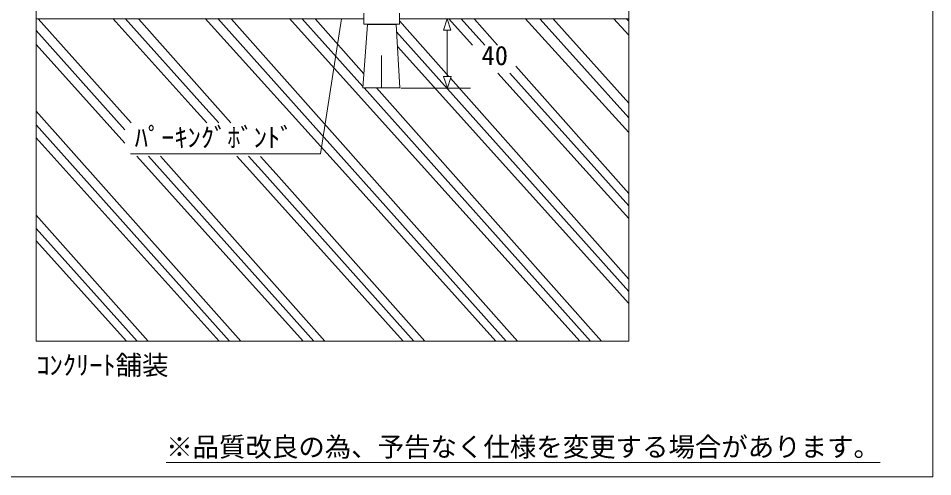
# Model space of a CAD drawing. Units: millimetres, scale not verified. Extents: x -30786 to 1211, y -1298 to 804.
# Drawn here: x 519 to 1211, y -812 to -465 of the extents above; entities that cross this region are included whole.
import ezdxf
from ezdxf.enums import TextEntityAlignment as Align

# ---------------------------------------------------------------- set-up
doc = ezdxf.new("R2010")
doc.units = ezdxf.units.MM
doc.header["$LTSCALE"] = 8
doc.layers.add('0-0', color=7, linetype='Continuous', lineweight=18)
doc.styles.add('ＭＳ ゴシック', font='')
doc.styles.get('ＭＳ ゴシック').set_extended_font_data('MS Gothic')

msp = doc.modelspace()

# ---------------------------------------------------------------- linework, layer by layer
at = {"layer": '0-0'}
for p, q in [((532.705, -154.905), (532.705, -709.59)), ((780.422, -469.567), (780.422, -461.388)), ((807.401, -461.388), (807.401, -469.567)), ((535.938, -465.498), (532.705, -465.498)), ((534.199, -465.498), (604.324, -544.472)), ((535.938, -465.498), (780.422, -465.498)), ((590.513, -465.229), (649.627, -530.989)), ((600.013, -465.229), (658.72, -530.989)), ((610.227, -465.946), (667.982, -530.989)), ((660.533, -465.229), (766.464, -583.063)), ((670.041, -465.229), (888.189, -709.59)), ((680.25, -465.946), (896.592, -709.59)), ((724.147, -465.229), (943.815, -709.59)), ((733.651, -465.229), (779.737, -516.852)), ((743.864, -465.946), (780.464, -507.163)), ((747.672, -567.787), (763.61, -465.498)), ((807.401, -469.567), (780.422, -469.567)), ((790.613, -469.567), (790.818, -469.795)), ((800.09, -469.567), (800.294, -469.795)), ((807.401, -465.498), (980.784, -465.498)), ((807.401, -467.042), (844.711, -509.17)), ((844.677, -465.498), (862.664, -485.484)), ((854.176, -465.498), (872.02, -485.484)), ((864.149, -465.946), (881.431, -485.484)), ((902.512, -465.351), (980.784, -551.688)), ((913.7, -465.759), (980.784, -540.552)), ((923.343, -465.229), (980.784, -529.453)), ((969.331, -465.229), (980.784, -478.036)), ((978.831, -465.229), (980.784, -467.43)), ((532.705, -474.55), (532.705, -709.59)), ((532.705, -474.55), (532.705, -709.59)), ((532.705, -474.55), (599.765, -549.666)), ((805.264, -475.363), (980.784, -671.974)), ((843.579, -474.228), (843.579, -509.17)), ((532.705, -485.058), (599.765, -559.654)), ((805.93, -486.606), (980.784, -681.111)), ((793.714, -493.313), (793.714, -517.443)), ((895.472, -501.356), (980.784, -597.8)), ((846.027, -510.656), (980.784, -662.815)), ((881.73, -506.669), (980.784, -616.734)), ((890.936, -506.669), (980.784, -607.3)), ((780.614, -517.834), (951.803, -709.59)), ((789.94, -517.834), (960.214, -709.59)), ((861.193, -518.152), (808.367, -518.152)), ((649.627, -530.989), (661.747, -544.472)), ((670.757, -544.472), (658.72, -530.989)), ((667.982, -530.989), (679.954, -544.472)), ((532.705, -535.456), (687.329, -709.59)), ((532.705, -545.819), (678.921, -709.59)), ((532.705, -555.836), (670.938, -709.59)), ((603.89, -567.787), (747.672, -567.787)), ((608.627, -569.513), (734.552, -709.59)), ((617.501, -569.534), (742.535, -709.59)), ((626.598, -569.556), (750.943, -709.59)), ((684.421, -569.694), (696.439, -583.063)), ((705.209, -583.063), (693.293, -569.715)), ((702.389, -569.737), (714.222, -583.063)), ((696.439, -583.063), (810.178, -709.59)), ((705.209, -583.063), (818.165, -709.59)), ((714.222, -583.063), (826.573, -709.59)), ((766.464, -583.063), (880.209, -709.59)), ((532.705, -614.353), (617.305, -709.59)), ((532.705, -624.28), (608.898, -709.59)), ((532.705, -633.744), (600.914, -709.59)), ((532.705, -709.59), (980.784, -709.59)), ((630.934, -801.483), (1170.934, -801.483))]:
    msp.add_line(p, q, dxfattribs=at)
for points in [[(-1093.248, -812.357), (1210.752, -812.357), (1210.752, 803.643), (-1093.248, 803.643)], [(-1093.248, -812.357), (1210.752, -812.357), (1210.752, 803.643), (-1093.248, 803.643)], [(779.663, -517.834), (783.267, -469.795), (804.934, -469.795), (807.78, -517.834)], [(843.489, -465.502), (840.631, -474.228), (846.343, -474.228)], [(843.652, -517.896), (840.794, -509.17), (846.515, -509.17)]]:
    msp.add_lwpolyline(points, close=True, dxfattribs=at)
for points in [[(980.784, -709.59), (980.784, -154.905), (532.705, -154.905)], [(532.705, -709.59), (980.784, -709.59), (980.784, -154.905), (532.705, -154.905)], [(532.705, -709.59), (980.784, -709.59), (980.784, -154.905), (532.705, -154.905)]]:
    msp.add_lwpolyline(points, dxfattribs=at)

# ---------------------------------------------------------------- texts
at = {"layer": '0-0', "color": 4, "style": 'ＭＳ ゴシック'}
for s, p in [('40', (869.512, -505.085)), ('ﾊﾟｰｷﾝｸﾞﾎﾞﾝﾄﾞ', (607.148, -567.195)), ('ｺﾝｸﾘｰﾄ舗装', (532.705, -739.59)), ('※品質改良の為、予告なく仕様を変更する場合があります。', (630.934, -801.483))]:
    msp.add_text(s, height=14.66, dxfattribs=at).set_placement(p, align=Align.BOTTOM_LEFT)

doc.saveas('drawing.dxf')
